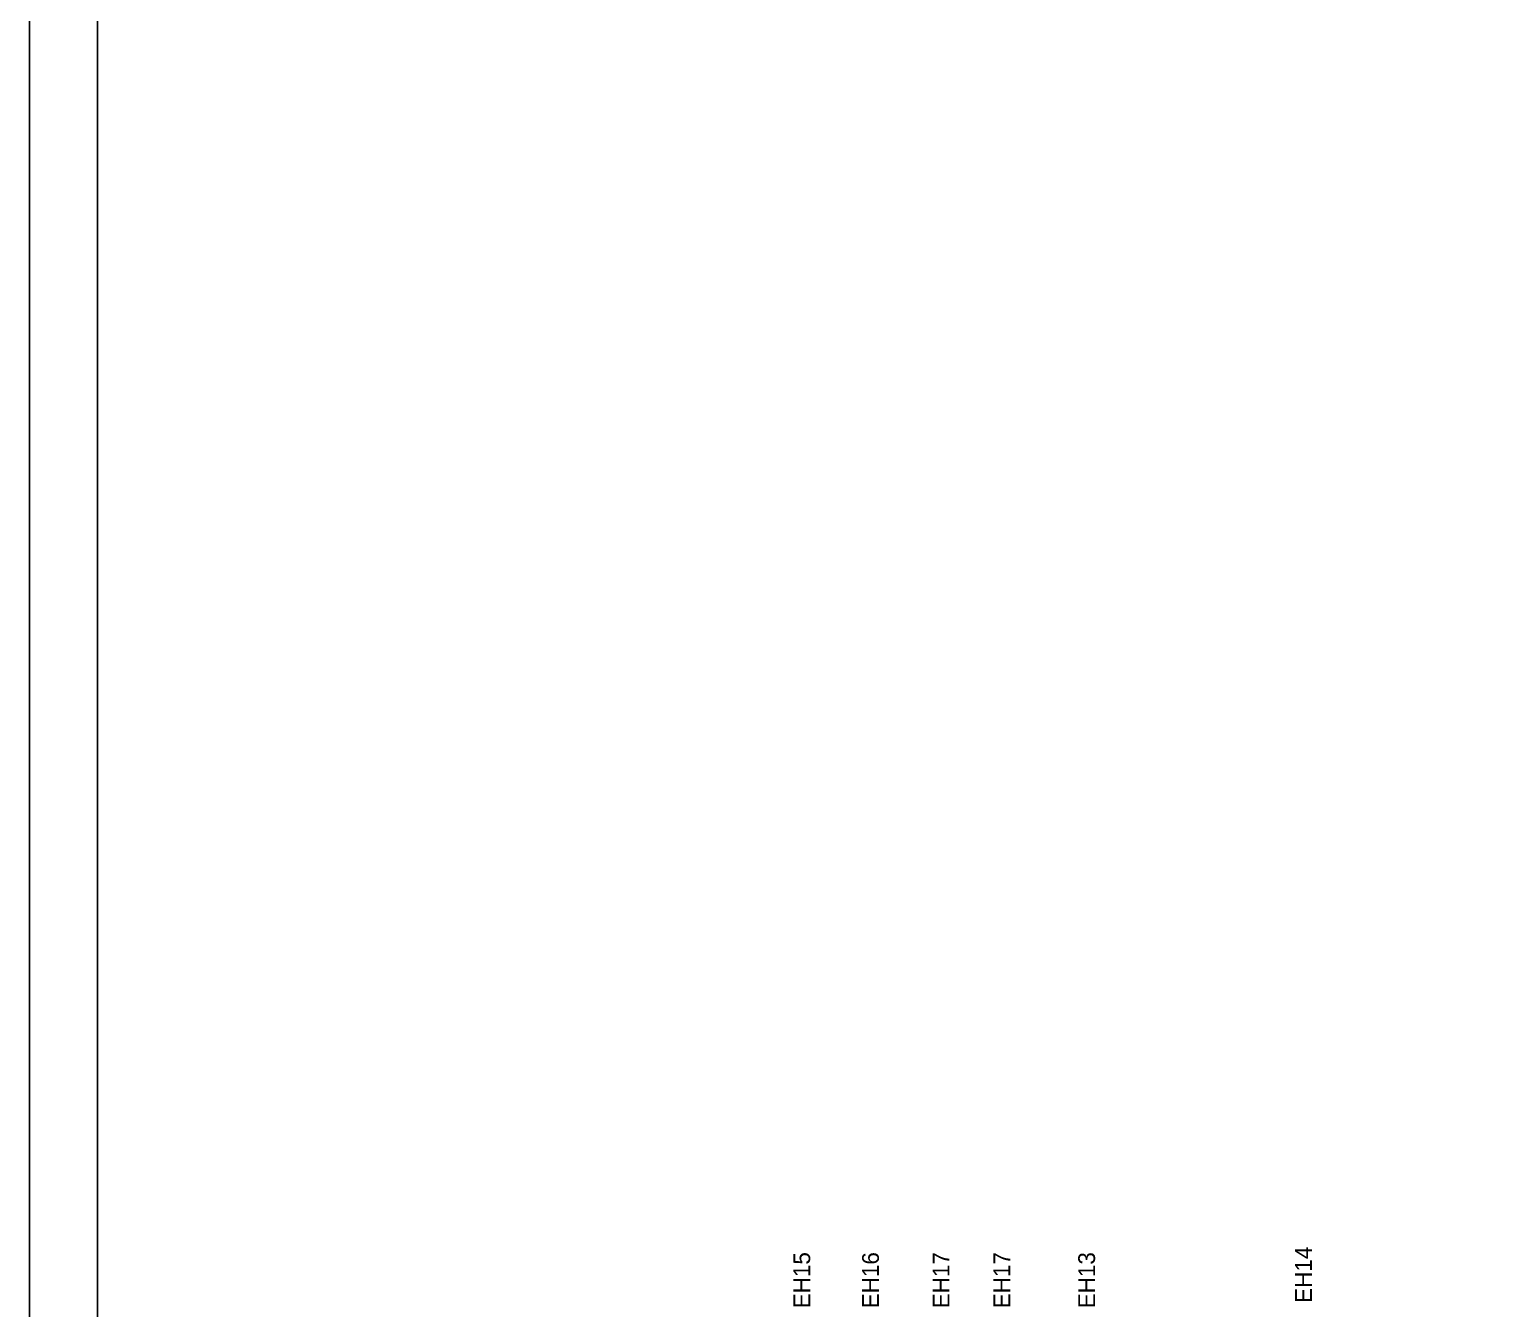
# Model space of a CAD drawing. Header units: millimetres. Extents: x 63882 to 85892, y -58394 to -53173.
# Drawn here: x 68184 to 68943, y -55040 to -54382 of the extents above; entities that cross this region are included whole.
import ezdxf
from ezdxf.enums import TextEntityAlignment as Align

# ---------------------------------------------------------------- set-up
doc = ezdxf.new("R2010")
doc.units = ezdxf.units.MM
doc.header["$LTSCALE"] = 5
doc.layers.add('ELK', color=1, linetype='Continuous', lineweight=35)
doc.layers.add('S2000-025 Antet', color=7, linetype='Continuous')
doc.styles.add('TAKSİM', font='GOTHIC.TTF', dxfattribs={"height": 20})

msp = doc.modelspace()

# ---------------------------------------------------------------- linework, layer by layer
msp.add_lwpolyline([(68219.38, -53202.31), (72209.17, -53202.31), (72209.17, -56068.64), (68219.38, -56068.64)], close=True)
at = {"layer": 'S2000-025 Antet'}
msp.add_lwpolyline([(68184.38, -53173.29), (72219.17, -53173.29), (72219.17, -56093.64), (68184.38, -56093.64)], close=True, dxfattribs=at)

# ---------------------------------------------------------------- texts
at = {"layer": 'ELK', "color": 1, "style": 'TAKSİM'}
for s, p in [('EH15', (68585.84, -55025.14)), ('EH16', (68621.2, -55025.14)), ('EH17', (68657.49, -55025.14)), ('EH17', (68688.72, -55025.14)), ('EH13', (68732.35, -55025.14))]:
    msp.add_text(s, height=8.64, rotation=90, dxfattribs=at).set_placement(p, align=Align.CENTER)
msp.add_text('EH14', height=8.64, rotation=90, dxfattribs=at).set_placement((68843.87, -55036.77))

doc.saveas('drawing.dxf')
